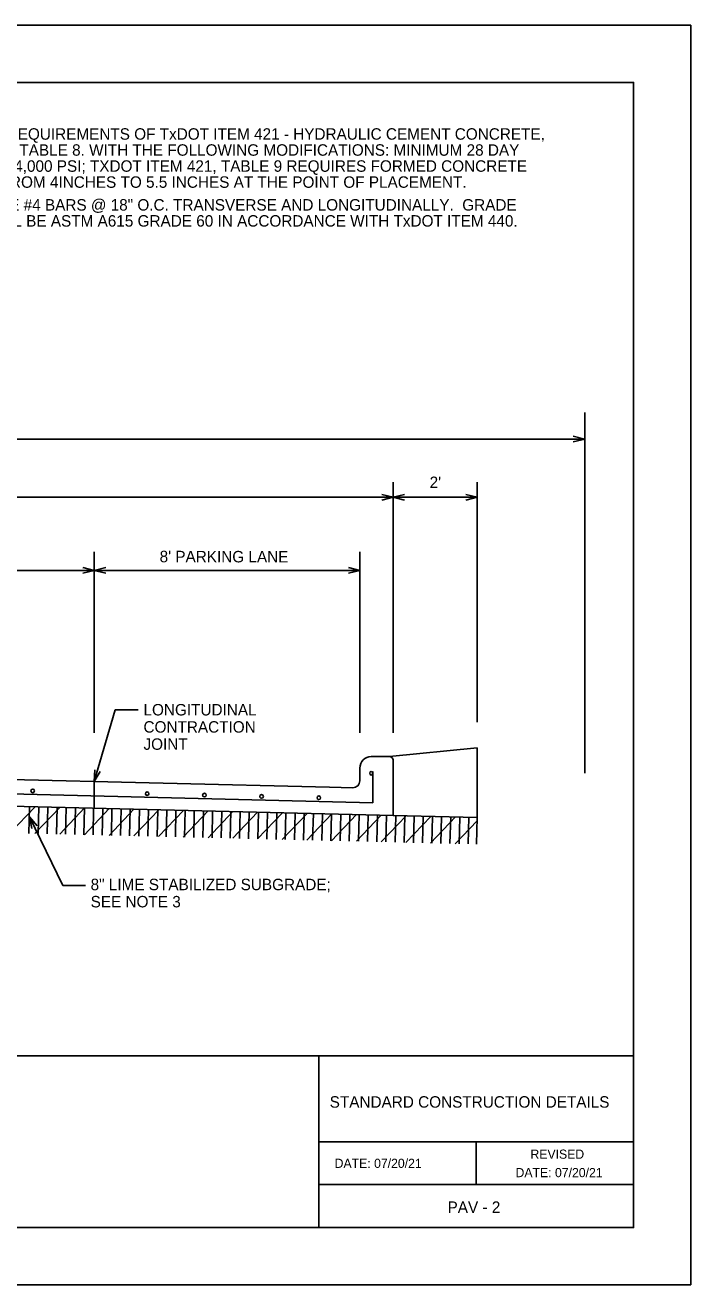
# Model space of a CAD drawing. Extents: x 2082796.5 to 2082813.5, y 13331283.2 to 13331294.2.
# Drawn here: x 2082807.73 to 2082813.54, y 13331283.21 to 13331294.21 of the extents above; entities that cross this region are included whole.
import ezdxf

# ---------------------------------------------------------------- set-up
doc = ezdxf.new("R2010")
doc.units = 0
for name, color, linetype in [('Detail', 7, 'Continuous'), ('Detail Label', 7, 'Continuous'), ('Non-Print', 7, 'Continuous'), ('Sheet Title Block', 7, 'Continuous')]:
    doc.layers.add(name, color=color, linetype=linetype)

msp = doc.modelspace()

# ---------------------------------------------------------------- linework, layer by layer
at = {"layer": 'Detail'}
for p, q in [((2082810.91, 13331287.825), (2082811.677, 13331287.9)), ((2082811.677, 13331287.292), (2082811.677, 13331287.9)), ((2082810.89, 13331287.824), (2082810.751, 13331287.824)), ((2082810.89, 13331287.824), (2082810.751, 13331287.824)), ((2082810.943, 13331287.543), (2082810.943, 13331287.786)), ((2082810.943, 13331287.543), (2082810.943, 13331287.786)), ((2082810.385, 13331287.557), (2082805.293, 13331287.679)), ((2082805.293, 13331287.679), (2082810.385, 13331287.557)), ((2082810.651, 13331287.612), (2082810.651, 13331287.724)), ((2082810.651, 13331287.724), (2082810.651, 13331287.612)), ((2082810.766, 13331287.694), (2082810.765, 13331287.421)), ((2082810.765, 13331287.421), (2082805.293, 13331287.553)), ((2082810.589, 13331287.552), (2082810.385, 13331287.557)), ((2082810.589, 13331287.552), (2082810.385, 13331287.557)), ((2082810.943, 13331287.543), (2082810.943, 13331287.31)), ((2082810.943, 13331287.31), (2082810.943, 13331287.543)), ((2082805.293, 13331287.446), (2082810.943, 13331287.31)), ((2082810.943, 13331287.31), (2082805.293, 13331287.446)), ((2082807.596, 13331287.157), (2082807.814, 13331287.385)), ((2082807.76, 13331287.153), (2082807.766, 13331287.386)), ((2082807.812, 13331287.152), (2082808.03, 13331287.38)), ((2082807.84, 13331287.151), (2082807.846, 13331287.384)), ((2082807.92, 13331287.149), (2082807.926, 13331287.383)), ((2082808, 13331287.147), (2082808.006, 13331287.381)), ((2082808.029, 13331287.147), (2082808.246, 13331287.375)), ((2082808.08, 13331287.145), (2082808.086, 13331287.379)), ((2082808.16, 13331287.143), (2082808.166, 13331287.377)), ((2082808.24, 13331287.141), (2082808.245, 13331287.375)), ((2082808.245, 13331287.141), (2082808.462, 13331287.37)), ((2082808.32, 13331287.14), (2082808.325, 13331287.373)), ((2082808.4, 13331287.138), (2082808.405, 13331287.371)), ((2082808.461, 13331287.136), (2082808.678, 13331287.364)), ((2082808.48, 13331287.136), (2082808.485, 13331287.369)), ((2082808.56, 13331287.134), (2082808.565, 13331287.367)), ((2082808.64, 13331287.132), (2082808.645, 13331287.365)), ((2082808.677, 13331287.131), (2082808.894, 13331287.359)), ((2082808.72, 13331287.13), (2082808.725, 13331287.363)), ((2082808.8, 13331287.128), (2082808.805, 13331287.361)), ((2082808.88, 13331287.126), (2082808.885, 13331287.359)), ((2082808.893, 13331287.126), (2082809.11, 13331287.354)), ((2082808.96, 13331287.124), (2082808.965, 13331287.358)), ((2082809.04, 13331287.122), (2082809.045, 13331287.356)), ((2082809.109, 13331287.121), (2082809.326, 13331287.349)), ((2082809.12, 13331287.12), (2082809.125, 13331287.354)), ((2082809.2, 13331287.118), (2082809.205, 13331287.352)), ((2082809.28, 13331287.116), (2082809.285, 13331287.35)), ((2082809.325, 13331287.115), (2082809.542, 13331287.344)), ((2082809.36, 13331287.114), (2082809.365, 13331287.348)), ((2082809.44, 13331287.113), (2082809.445, 13331287.346)), ((2082809.519, 13331287.111), (2082809.525, 13331287.344)), ((2082809.541, 13331287.11), (2082809.758, 13331287.338)), ((2082809.599, 13331287.109), (2082809.605, 13331287.342)), ((2082809.679, 13331287.107), (2082809.685, 13331287.34)), ((2082809.757, 13331287.105), (2082809.975, 13331287.333)), ((2082809.759, 13331287.105), (2082809.765, 13331287.338)), ((2082809.839, 13331287.103), (2082809.845, 13331287.336)), ((2082809.919, 13331287.101), (2082809.925, 13331287.334)), ((2082809.973, 13331287.1), (2082810.191, 13331287.328)), ((2082809.999, 13331287.099), (2082810.005, 13331287.332)), ((2082810.079, 13331287.097), (2082810.085, 13331287.331)), ((2082810.159, 13331287.095), (2082810.165, 13331287.329)), ((2082810.189, 13331287.095), (2082810.407, 13331287.323)), ((2082810.239, 13331287.093), (2082810.245, 13331287.327)), ((2082810.319, 13331287.091), (2082810.325, 13331287.325)), ((2082810.399, 13331287.089), (2082810.405, 13331287.323)), ((2082810.405, 13331287.089), (2082810.623, 13331287.318)), ((2082810.479, 13331287.088), (2082810.485, 13331287.321)), ((2082810.559, 13331287.086), (2082810.565, 13331287.319)), ((2082810.621, 13331287.084), (2082810.839, 13331287.312)), ((2082810.639, 13331287.084), (2082810.645, 13331287.317)), ((2082810.719, 13331287.082), (2082810.725, 13331287.315)), ((2082810.799, 13331287.08), (2082810.805, 13331287.313)), ((2082810.879, 13331287.078), (2082810.885, 13331287.311)), ((2082810.837, 13331287.079), (2082811.055, 13331287.307)), ((2082811.677, 13331287.292), (2082810.943, 13331287.31)), ((2082810.959, 13331287.076), (2082810.965, 13331287.309)), ((2082811.039, 13331287.074), (2082811.045, 13331287.307)), ((2082811.053, 13331287.074), (2082811.271, 13331287.302)), ((2082811.119, 13331287.072), (2082811.125, 13331287.306)), ((2082811.199, 13331287.07), (2082811.205, 13331287.304)), ((2082811.269, 13331287.068), (2082811.487, 13331287.297)), ((2082811.279, 13331287.068), (2082811.285, 13331287.302)), ((2082811.359, 13331287.066), (2082811.365, 13331287.3)), ((2082811.439, 13331287.064), (2082811.445, 13331287.298)), ((2082811.485, 13331287.063), (2082811.676, 13331287.263)), ((2082811.519, 13331287.062), (2082811.525, 13331287.296)), ((2082811.599, 13331287.061), (2082811.605, 13331287.294)), ((2082811.671, 13331287.059), (2082811.677, 13331287.292))]:
    msp.add_line(p, q, dxfattribs=at)
for centre in [(2082807.793, 13331287.524), (2082808.793, 13331287.5), (2082809.293, 13331287.488), (2082809.793, 13331287.476), (2082810.293, 13331287.464)]:
    msp.add_circle(centre, 0.0159, dxfattribs=at)
for centre, radius, start, end in [((2082810.751, 13331287.724), 0.1, 90, 180), ((2082810.751, 13331287.724), 0.1, 90, 180), ((2082810.903, 13331287.786), 0.04, 0, 109.7338), ((2082810.903, 13331287.786), 0.04, 0, 109.7338), ((2082810.591, 13331287.612), 0.06, 268.6155, 0), ((2082810.591, 13331287.612), 0.06, 268.6155, 0)]:
    msp.add_arc(centre, radius, start, end, dxfattribs=at)
msp.add_ellipse((2082810.751, 13331287.678), major_axis=(0, 0.0163), ratio=0.750017, dxfattribs=at)
msp.add_ellipse((2082810.751, 13331287.678), major_axis=(0, 0.0163), ratio=0.750017, dxfattribs=at)
at = {"layer": 'Detail Label'}
for p, q in [((2082812.616, 13331287.679), (2082812.616, 13331290.828)), ((2082812.616, 13331290.597), (2082797.97, 13331290.597)), ((2082810.943, 13331288.03), (2082810.943, 13331290.219)), ((2082811.677, 13331288.123), (2082811.677, 13331290.219)), ((2082810.943, 13331290.088), (2082799.643, 13331290.088)), ((2082810.943, 13331290.088), (2082811.677, 13331290.088)), ((2082808.331, 13331288.03), (2082808.331, 13331289.611)), ((2082810.651, 13331288.03), (2082810.651, 13331289.611)), ((2082808.331, 13331289.45), (2082805.293, 13331289.45)), ((2082808.331, 13331289.45), (2082810.651, 13331289.45)), ((2082808.331, 13331287.606), (2082808.514, 13331288.233)), ((2082808.714, 13331288.233), (2082808.514, 13331288.233)), ((2082808.331, 13331287.606), (2082808.331, 13331287.373)), ((2082810.571, 13331287.549), (2082810.569, 13331287.552)), ((2082807.765, 13331287.297), (2082808.055, 13331286.698)), ((2082808.255, 13331286.698), (2082808.055, 13331286.698))]:
    msp.add_line(p, q, dxfattribs=at)
for points in [[(2082812.516, 13331290.622), (2082812.616, 13331290.597), (2082812.516, 13331290.572)], [(2082810.843, 13331290.113), (2082810.943, 13331290.088), (2082810.843, 13331290.063)], [(2082811.043, 13331290.113), (2082810.943, 13331290.088), (2082811.043, 13331290.063)], [(2082811.577, 13331290.063), (2082811.677, 13331290.088), (2082811.577, 13331290.113)], [(2082808.231, 13331289.475), (2082808.331, 13331289.45), (2082808.231, 13331289.425)], [(2082808.431, 13331289.425), (2082808.331, 13331289.45), (2082808.431, 13331289.475)], [(2082810.551, 13331289.475), (2082810.651, 13331289.45), (2082810.551, 13331289.425)], [(2082808.383, 13331287.695), (2082808.331, 13331287.606), (2082808.335, 13331287.709)], [(2082807.786, 13331287.196), (2082807.765, 13331287.297), (2082807.831, 13331287.218)]]:
    msp.add_lwpolyline(points, dxfattribs=at)
at = {"layer": 'Non-Print'}
msp.add_lwpolyline([(2082796.543, 13331294.211), (2082813.543, 13331294.211), (2082813.543, 13331283.211), (2082796.543, 13331283.211)], close=True, dxfattribs=at)
at = {"layer": 'Sheet Title Block'}
for p, q in [((2082810.293, 13331285.211), (2082810.293, 13331283.711)), ((2082810.293, 13331284.461), (2082813.043, 13331284.461)), ((2082811.668, 13331284.461), (2082811.668, 13331284.086)), ((2082810.293, 13331284.086), (2082813.043, 13331284.086))]:
    msp.add_line(p, q, dxfattribs=at)
for points in [[(2082797.543, 13331293.711), (2082813.043, 13331293.711), (2082813.043, 13331285.211), (2082797.543, 13331285.211)], [(2082797.543, 13331285.211), (2082813.043, 13331285.211), (2082813.043, 13331283.711), (2082797.543, 13331283.711)]]:
    msp.add_lwpolyline(points, close=True, dxfattribs=at)

# ---------------------------------------------------------------- texts
at = {"layer": 'Detail Label'}
for s, p in [('4.  CONCRETE SHALL MEET THE REQUIREMENTS OF TxDOT ITEM 421 - HYDRAULIC CEMENT CONCRETE, ', (2082805.418, 13331293.211)), ('CLASS P PER TXDOT ITEM 421, TABLE 8. WITH THE FOLLOWING MODIFICATIONS: MINIMUM 28 DAY ', (2082805.618, 13331293.071)), ('COMPRESSIVE STRENGTH OF 4,000 PSI; TXDOT ITEM 421, TABLE 9 REQUIRES FORMED CONCRETE ', (2082805.618, 13331292.931)), ('PAVEMENT TO HAVE SLUMP FROM 4INCHES TO 5.5 INCHES AT THE POINT OF PLACEMENT. ', (2082805.618, 13331292.791)), ('5.  REINFORCING STEEL SHALL BE #4 BARS @ 18" O.C. TRANSVERSE AND LONGITUDINALLY.  GRADE ', (2082805.418, 13331292.592)), ('OF REINFORCING STEEL SHALL BE ASTM A615 GRADE 60 IN ACCORDANCE WITH TxDOT ITEM 440.', (2082805.618, 13331292.452)), ('LONGITUDINAL ', (2082808.761, 13331288.183)), ('CONTRACTION ', (2082808.761, 13331288.033)), ('JOINT', (2082808.761, 13331287.883)), ('8" LIME STABILIZED SUBGRADE;', (2082808.299, 13331286.657)), ('SEE NOTE 3', (2082808.299, 13331286.507))]:
    msp.add_text(s, height=0.1, dxfattribs=at).set_placement(p)
for s, p in [("2'", (2082811.261, 13331290.169)), ("8' PARKING LANE", (2082808.902, 13331289.521))]:
    msp.add_text(s, height=0.1, rotation=359.9028, dxfattribs=at).set_placement(p)
at = {"layer": 'Sheet Title Block'}
for s, height, p in [('STANDARD CONSTRUCTION DETAILS', 0.1, (2082810.388, 13331284.758)), ('REVISED', 0.08, (2082812.142, 13331284.312)), ('DATE: 07/20/21', 0.08, (2082810.431, 13331284.232)), (' DATE: 07/20/21', 0.08, (2082811.982, 13331284.151)), ('PAV - 2', 0.1, (2082811.418, 13331283.839))]:
    msp.add_text(s, height=height, dxfattribs=at).set_placement(p)

doc.saveas('drawing.dxf')
